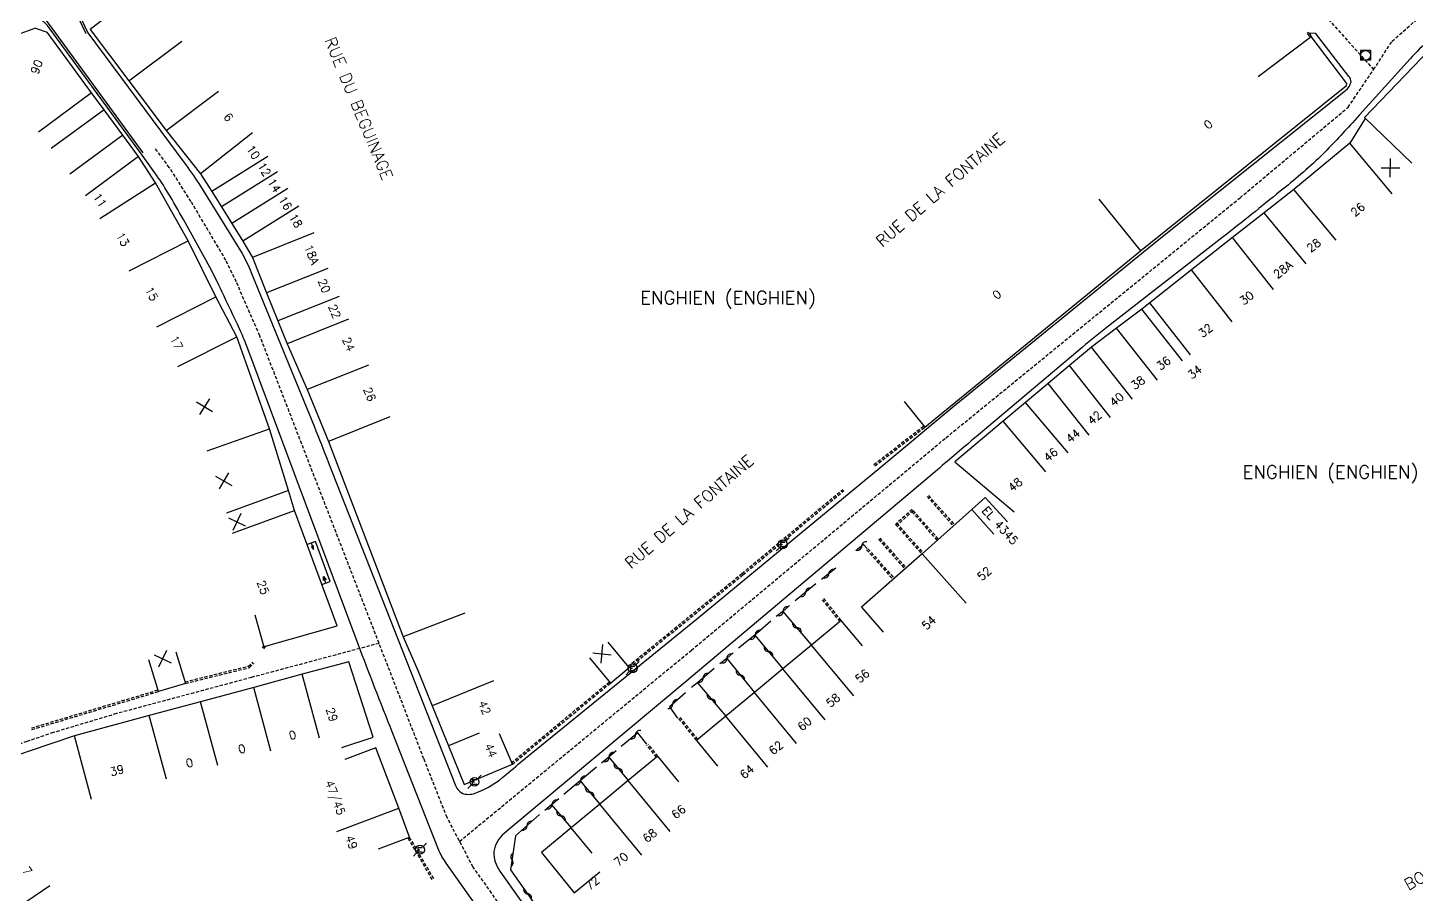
# Model space of a CAD drawing. Header units: millimetres. Extents: x 126000 to 127000, y 153000 to 154000.
# Drawn here: x 126422.4 to 126632.5, y 153423 to 153554.2 of the extents above; entities that cross this region are included whole.
import ezdxf
from ezdxf.enums import TextEntityAlignment as Align

# ---------------------------------------------------------------- set-up
doc = ezdxf.new("R2010")
doc.units = ezdxf.units.MM
doc.linetypes.add('DASHED', pattern=[0.75, 0.5, -0.25])
doc.layers.get('0').update_dxf_attribs({"linetype": 'CONTINUOUS'})
for name, color, linetype in [('W0001', 6, 'DASHED'), ('W0008', 7, 'CONTINUOUS'), ('W0100', 7, 'CONTINUOUS'), ('W0112', 1, 'DASHED'), ('W0310', 3, 'CONTINUOUS'), ('W0334', 7, 'CONTINUOUS'), ('W0420', 7, 'CONTINUOUS'), ('W0471', 7, 'CONTINUOUS'), ('W0980', 7, 'CONTINUOUS'), ('W0984', 7, 'CONTINUOUS'), ('W0989', 7, 'CONTINUOUS'), ('W0991', 7, 'CONTINUOUS'), ('W1102', 7, 'CONTINUOUS')]:
    doc.layers.add(name, color=color, linetype=linetype)
doc.styles.get("Standard").update_dxf_attribs({"font": 'romans.shx', "width": 0.85})

# ---------------------------------------------------------------- blocks, each defined once
blk = doc.blocks.new('t310o')
at = {"color": 0, "linetype": 'Continuous'}
for centre, start, end in [((-0.5, 0.38), 216.8699, 323.1304), ((0.5, -0.37), 36.8699, 143.1303)]:
    blk.add_arc(centre, 0.625, start, end, dxfattribs=at)
blk = doc.blocks.new('t991o')
at = {"color": 0, "linetype": 'Continuous'}
for p, q in [((-1, 1), (1, -1)), ((-1, -1), (1, 1))]:
    blk.add_line(p, q, dxfattribs=at)
blk = doc.blocks.new('T420')
for p, q in [((0.75, 0.75), (-0.75, 0.75)), ((-0.75, 0.75), (-0.75, -0.75)), ((0.75, 0.75), (0.75, -0.75)), ((0.75, -0.75), (-0.75, -0.75))]:
    blk.add_line(p, q)
blk.add_ellipse((0, 0), major_axis=(-0.53, 0.53), ratio=1, start_param=3.926991, end_param=10.210176)
blk = doc.blocks.new('T471')
for p, q in [((-0.333334, 0.333334), (-0.333334, -0.333334)), ((-0.333334, 0.333334), (0.333334, 0.333334)), ((-0.333334, 0), (0, 0)), ((0.500001, 0.500001), (1.000002, 1.000002)), ((-0.500001, -0.500001), (-1.000002, -1.000002)), ((-0.333334, -0.333334), (0.333334, -0.333334))]:
    blk.add_line(p, q)
blk.add_ellipse((0, 0), major_axis=(0.471405, 0.471405), ratio=1, start_param=5.4977871438, end_param=11.780972451)

msp = doc.modelspace()

# ---------------------------------------------------------------- linework, layer by layer
at = {"layer": 'W0001'}
for points in [[(126487.7, 153431.03), (126496.41, 153438.21), (126522.79, 153459.97), (126561.29, 153492.11), (126605.8, 153528.45), (126622.15, 153542.14), (126626.02, 153547.85), (126628.81, 153552.14), (126636.88, 153559.23), (126662.27, 153579.25), (126703.71, 153612.87), (126728.16, 153633.46), (126737.13, 153639.62), (126745.04, 153643.48), (126749.08, 153645.24), (126761.15, 153651.93), (126767.07, 153658.09), (126768.86, 153658.7), (126782.33, 153663.27), (126782.33, 153663.27)], [(126618.67, 153555.99), (126626.02, 153547.85), (126626.02, 153547.85)], [(126539.78, 153356.39), (126536.28, 153361.29), (126489.76, 153427.14), (126485.81, 153434.63), (126482.3, 153443.53), (126467.08, 153482.78), (126457.47, 153507.56), (126453.93, 153515.7), (126452.35, 153518.98), (126447.08, 153527.86), (126443.78, 153533.04), (126441.6, 153536.01), (126441.6, 153536.01)], [(126475.53, 153461), (126456.23, 153455.84), (126435.78, 153450.36), (126426.21, 153447.49), (126422.23, 153446.14), (126403.04, 153439.68), (126391.89, 153435.93), (126391.89, 153435.93)]]:
    msp.add_lwpolyline(points, dxfattribs=at)
at = {"layer": 'W0008', "flags": 128}
for points in [[(126448.6, 153598.63), (126424.48, 153571.33), (126423.9, 153569.98), (126424.02, 153569.09), (126424.13, 153568.81), (126431.46, 153553.41), (126443.64, 153536.98)], [(126439.56, 153535.04), (126425.35, 153554.5), (126424.23, 153555.58), (126423.75, 153555.82), (126422.31, 153555.85)], [(126616.29, 153553.41), (126617.24, 153553.38), (126617.24, 153553.38)]]:
    msp.add_lwpolyline(points, dxfattribs=at)
at = {"layer": 'W0008'}
for points in [[(126443.64, 153536.98), (126445.98, 153533.84, -0.0219), (126448.24, 153530.59), (126454.79, 153520, -0.0406), (126456.15, 153517.14), (126459.45, 153509.12), (126465.68, 153493.86, -0.0033), (126467.88, 153488.34), (126487.1, 153439.47, 0.2028), (126488.31, 153438.24, 0.1714), (126490.3, 153438.4, 0.0907), (126494.74, 153441.15, -0.0016), (126497.68, 153443.61), (126523.8, 153464.87), (126551.29, 153487.59), (126562.57, 153496.95), (126593.58, 153522.17), (126621.49, 153544.5, 0.2006), (126622.6, 153545.95, 0.1661), (126622.28, 153546.82), (126617.24, 153553.38), (126617.24, 153553.38)], [(126634.45, 153552.43, 0.0162), (126631.55, 153549.47), (126628.7, 153546.36), (126623.9, 153540.97), (126622.8, 153539.79, -0.0112), (126618.02, 153534.73, -0.0228), (126611.87, 153529.42, -0.0048), (126603.26, 153522.53), (126585.96, 153509.04, 0.0097), (126581.9, 153505.8), (126565.86, 153492.26, -0.0002), (126560, 153487.27), (126521.78, 153455.06), (126495.15, 153432.81), (126494.48, 153432.26, 0.1938), (126492.91, 153429.48, 0.1742), (126493.82, 153426.53), (126538.93, 153362.62, 0.1523)], [(126533.61, 153360.01), (126485.7, 153427.75, -0.06), (126484.51, 153429.8), (126477.51, 153447.59, -0.0046), (126472.36, 153460.88), (126466.27, 153477.21), (126455.49, 153505.99, 0.0153), (126454.42, 153508.59, 0.0049), (126451.72, 153514.25, 0.0172), (126449.91, 153517.96), (126445.91, 153525.14, 0.0092), (126443.61, 153529.16, 0.0198), (126441.59, 153532.23), (126439.56, 153535.04), (126439.56, 153535.04)]]:
    msp.add_lwpolyline(points, format="xyb", dxfattribs=at)
at = {"layer": 'W0100'}
for p, q in [((126423.56, 153554.11), (126425.31, 153553.49)), ((126443.3, 153538.62), (126451.23, 153544.56)), ((126439.13, 153534.69), (126431.09, 153528.75)), ((126465.23, 153475.68), (126465.62, 153475.22)), ((126465.26, 153476.19), (126465.62, 153475.22)), ((126465.62, 153475.22), (126465.62, 153475.83)), ((126467.49, 153470.13), (126467.13, 153471.1)), ((126467.13, 153471.1), (126467.53, 153470.63)), ((126467.13, 153470.5), (126467.13, 153471.1))]:
    msp.add_line(p, q, dxfattribs=at)
for points in [[(126714.58, 153610.35), (126711.4, 153614.21), (126702.89, 153607.21), (126698.27, 153603.42), (126690.85, 153597.28), (126685.26, 153592.67), (126676.12, 153585.24), (126668.88, 153579.47), (126660.2, 153572.39), (126637.62, 153553.79), (126633.22, 153549.54), (126624.62, 153540.6), (126624.62, 153540.6)], [(126554.96, 153497.6), (126558.13, 153493.73), (126590.72, 153520.42), (126621.89, 153545.43), (126621.95, 153545.73), (126616.54, 153552.85), (126616.54, 153552.85)], [(126624.75, 153540.42), (126622.43, 153536.72), (126613.95, 153529.7), (126609.44, 153526.14), (126604.67, 153522.42), (126598.44, 153517.51), (126592.14, 153512.53), (126590.92, 153511.6), (126587.13, 153508.68), (126583.34, 153505.82), (126580.02, 153503.04), (126576.76, 153500.35), (126573.34, 153497.46), (126569.98, 153494.62), (126562.63, 153488.45), (126567.79, 153484.12), (126571.62, 153480.91), (126571.62, 153480.91)], [(126443.3, 153538.62), (126448.51, 153532.05), (126450.22, 153529.41), (126451.67, 153527.08), (126453.26, 153524.54), (126454.9, 153521.85), (126456.35, 153519.41), (126458.49, 153514.03), (126460.22, 153509.79), (126461.6, 153506.34), (126464.62, 153499.4), (126467.85, 153491.53), (126479.15, 153462), (126481.42, 153456.77), (126483.58, 153451.53), (126486.02, 153445.49), (126488.41, 153439.64), (126495.69, 153442.71), (126493.74, 153447.31), (126493.74, 153447.31)], [(126456.72, 153465.3), (126458.09, 153460.49), (126458.32, 153460.56), (126469.17, 153463.65), (126462.74, 153481.13), (126461.82, 153484.14), (126458.93, 153493.49), (126453.99, 153507.41), (126450.84, 153513.46), (126446.62, 153521.91), (126441.71, 153530.7), (126439.13, 153534.69), (126439.13, 153534.69)], [(126570.59, 153479.37), (126567.26, 153483.09), (126565.2, 153481.25), (126557.68, 153474.53), (126548.51, 153466.46), (126551.82, 153462.71), (126551.82, 153462.71)], [(126466.87, 153469.9), (126468.12, 153470.36), (126465.88, 153476.42), (126464.64, 153475.96), (126464.64, 153475.96)], [(126548.66, 153460.6), (126545.47, 153464.45), (126540.98, 153460.73), (126536.64, 153457.14), (126532.32, 153453.54), (126527.99, 153449.96), (126523.55, 153446.28), (126526.74, 153442.42), (126526.74, 153442.42)], [(126507.36, 153458.83), (126510.55, 153454.99), (126513.37, 153457.33), (126510.17, 153461.17), (126510.17, 153461.17)], [(126444.78, 153459.73), (126446.23, 153454.94), (126442.14, 153453.7), (126440.69, 153458.49), (126440.69, 153458.49)], [(126469.88, 153445.24), (126474.64, 153446.78), (126470.94, 153458.18), (126463.9, 153456.32), (126456.55, 153454.34), (126448.51, 153452.16), (126440.74, 153450.07), (126429.42, 153447.02), (126422.57, 153444.68), (126412.1, 153441.07), (126404.48, 153438.44), (126407.41, 153433.1), (126410.35, 153428.78), (126413.24, 153424.59), (126417.45, 153418.7), (126425.69, 153407.34), (126432.47, 153398.39), (126440.66, 153387.1), (126444.71, 153390.04), (126444.71, 153390.04)], [(126475.45, 153429.91), (126480.13, 153431.67), (126478.5, 153436.05), (126475.03, 153445.2), (126470.35, 153443.43), (126470.35, 153443.43)], [(126520.88, 153440.05), (126517.71, 153443.91), (126513.22, 153440.24), (126508.91, 153436.67), (126504.57, 153433.1), (126500.09, 153429.35), (126505.05, 153423.24), (126508.91, 153426.42), (126508.91, 153426.42)]]:
    msp.add_lwpolyline(points, dxfattribs=at)
for points in [[(126436.3, 153557.4, 0), (126431.8, 153553.92, 0), (126437.67, 153546.12, 0), (126443.3, 153538.62, 0)], [(126423.56, 153554.11, 0), (126418.54, 153552.29, 0), (126411.65, 153549.85, 0), (126405.21, 153547.69, 0), (126400.03, 153545.19, 0), (126394.61, 153542.31, 0)], [(126439.13, 153534.69, 0), (126436.73, 153537.93, 0), (126433.93, 153541.77, 0), (126432.01, 153544.34, 0), (126425.31, 153553.49, 0)]]:
    msp.add_polyline3d(points, dxfattribs=at)
at = {"layer": 'W0112'}
for p, q in [((126616.38, 153552.86), (126615.97, 153553.36)), ((126616.57, 153553.02), (126616.16, 153553.51)), ((126550.39, 153488.07), (126557.98, 153493.93)), ((126550.54, 153487.87), (126558.13, 153493.73)), ((126530.42, 153471.56), (126545.7, 153484.31)), ((126530.58, 153471.36), (126545.86, 153484.12)), ((126558.45, 153483.23), (126562.4, 153478.77)), ((126558.64, 153483.4), (126562.59, 153478.94)), ((126556.19, 153481.27), (126553.67, 153479.01)), ((126556.36, 153481.08), (126553.83, 153478.82)), ((126559.98, 153476.62), (126556, 153481.1)), ((126560.16, 153476.79), (126556.19, 153481.27)), ((126553.67, 153479.01), (126557.63, 153474.54)), ((126553.85, 153479.18), (126557.82, 153474.7)), ((126551.1, 153476.75), (126555.07, 153472.27)), ((126551.29, 153476.92), (126555.26, 153472.44)), ((126549.3, 153475.17), (126553.27, 153470.68)), ((126549.48, 153475.33), (126553.46, 153470.84)), ((126513.21, 153457.52), (126530.42, 153471.56)), ((126513.37, 153457.33), (126530.58, 153471.36)), ((126545.28, 153464.29), (126542.62, 153467.61)), ((126545.47, 153464.45), (126542.81, 153467.77)), ((126457.88, 153460.32), (126458.13, 153460.68)), ((126458.08, 153460.18), (126458.33, 153460.54)), ((126446.17, 153455.18), (126455.85, 153457.58)), ((126446.23, 153454.94), (126455.91, 153457.33)), ((126455.74, 153457.51), (126456.41, 153458.16)), ((126455.91, 153457.33), (126456.59, 153457.98)), ((126495.53, 153442.9), (126510.39, 153455.18)), ((126495.69, 153442.71), (126510.55, 153454.99)), ((126422.92, 153448.19), (126442.07, 153453.94)), ((126422.99, 153447.95), (126442.14, 153453.7)), ((126520.84, 153449.63), (126523.55, 153446.28)), ((126521.04, 153449.79), (126523.74, 153446.43)), ((126517.51, 153443.75), (126516.05, 153445.59)), ((126517.71, 153443.91), (126516.25, 153445.74)), ((126483.58, 153425.25), (126479.91, 153431.55)), ((126483.8, 153425.37), (126480.13, 153431.67))]:
    msp.add_line(p, q, dxfattribs=at)
for points in [[(126615.97, 153553.36), (126616.16, 153553.51)], [(126616.38, 153552.86), (126616.57, 153553.02)]]:
    msp.add_lwpolyline(points, dxfattribs=at)
at = {"layer": 'W0310'}
for points in [[(126549.36, 153475.35), (126548.83, 153475.95), (126547.65, 153474.99), (126547.65, 153474.99)], [(126544.64, 153472.4), (126542.47, 153470.64), (126542.47, 153470.64)], [(126541.59, 153469.99), (126538.47, 153467.42), (126538.47, 153467.42)], [(126537.64, 153466.71), (126536.62, 153465.84), (126535.61, 153465.04), (126535.61, 153465.04)], [(126536.62, 153465.84), (126540.98, 153460.73), (126540.98, 153460.73)], [(126534.78, 153464.35), (126532.38, 153462.24), (126529.91, 153460.26), (126529.91, 153460.26)], [(126532.38, 153462.24), (126536.64, 153457.14), (126536.64, 153457.14)], [(126529.1, 153459.57), (126528.14, 153458.72), (126527.07, 153457.88), (126527.07, 153457.88)], [(126526.24, 153457.2), (126523.7, 153455.03), (126522.8, 153454.3), (126522.8, 153454.3)], [(126528.14, 153458.72), (126532.32, 153453.54), (126532.32, 153453.54)], [(126523.7, 153455.03), (126527.99, 153449.96), (126527.99, 153449.96)], [(126521.87, 153453.52), (126519.47, 153451.38), (126520.67, 153449.7), (126520.67, 153449.7)], [(126516.05, 153445.73), (126514.69, 153447.47), (126512.15, 153445.39), (126512.15, 153445.39)], [(126511.34, 153444.71), (126510.28, 153443.75), (126509.17, 153442.88), (126509.17, 153442.88)], [(126511.38, 153444.72), (126510.3, 153443.79), (126509.23, 153442.91), (126509.23, 153442.91)], [(126508.41, 153442.27), (126505.94, 153440.17), (126503.5, 153438.12), (126503.5, 153438.12)], [(126510.28, 153443.75), (126513.22, 153440.24), (126513.22, 153440.24)], [(126505.94, 153440.17), (126508.91, 153436.67), (126508.91, 153436.67)], [(126502.72, 153437.45), (126501.62, 153436.55), (126500.61, 153435.71), (126500.61, 153435.71)], [(126501.62, 153436.55), (126504.57, 153433.1), (126504.57, 153433.1)], [(126499.81, 153435.08), (126496.15, 153431.86), (126495.42, 153426.73), (126505.87, 153411.96), (126509.44, 153414.47), (126509.44, 153414.47)]]:
    msp.add_lwpolyline(points, dxfattribs=at)
at = {"layer": 'W0334'}
msp.add_line((126431.2, 153553.26), (126423.86, 153568.68), dxfattribs=at)
msp.add_polyline3d([(126421.51, 153555.92, 0), (126422.22, 153556.14, 0), (126422.63, 153556.23, 0), (126423.04, 153556.25, 0), (126423.46, 153556.21, 0), (126423.86, 153556.1, 0), (126424.37, 153555.84, 0), (126424.83, 153555.51, 0), (126425.24, 153555.11, 0), (126425.59, 153554.67, 0), (126439.8, 153535.22, 0)], dxfattribs=at)
at = {"layer": 'W1102'}
for p, q in [((126437.67, 153546.12), (126445.66, 153552.13)), ((126432.01, 153544.34), (126424.01, 153538.39)), ((126433.93, 153541.77), (126425.91, 153535.9)), ((126436.73, 153537.93), (126428.71, 153532.01))]:
    msp.add_line(p, q, dxfattribs=at)
for points in [[(126608.57, 153546.81), (126616.54, 153552.85), (126616.54, 153552.85)], [(126631.82, 153533.67), (126624.62, 153540.6), (126624.62, 153540.6)], [(126456.35, 153538.26), (126448.51, 153532.05), (126448.51, 153532.05)], [(126628.81, 153529.02), (126622.43, 153536.72), (126622.43, 153536.72)], [(126458.7, 153534.7), (126450.22, 153529.41), (126450.22, 153529.41)], [(126460.16, 153532.38), (126451.67, 153527.08), (126451.67, 153527.08)], [(126433.29, 153525.3), (126441.71, 153530.7), (126441.71, 153530.7)], [(126461.74, 153529.83), (126453.26, 153524.54), (126453.26, 153524.54)], [(126584.46, 153528.22), (126590.72, 153520.42), (126590.72, 153520.42)], [(126620.33, 153522), (126613.95, 153529.7), (126613.95, 153529.7)], [(126463.38, 153527.15), (126454.9, 153521.85), (126454.9, 153521.85)], [(126615.81, 153518.44), (126609.44, 153526.14), (126609.44, 153526.14)], [(126437.71, 153517.39), (126446.62, 153521.91), (126446.62, 153521.91)], [(126465.63, 153523.14), (126456.35, 153519.41), (126456.35, 153519.41)], [(126610.86, 153514.56), (126604.67, 153522.42), (126604.67, 153522.42)], [(126467.77, 153517.76), (126458.49, 153514.03), (126458.49, 153514.03)], [(126604.63, 153509.66), (126598.44, 153517.51), (126598.44, 153517.51)], [(126441.92, 153508.93), (126450.84, 153513.46), (126450.84, 153513.46)], [(126469.5, 153513.52), (126460.22, 153509.79), (126460.22, 153509.79)], [(126597.11, 153503.75), (126590.92, 153511.6), (126590.92, 153511.6)], [(126598.33, 153504.68), (126592.14, 153512.53), (126592.14, 153512.53)], [(126470.88, 153510.07), (126461.6, 153506.34), (126461.6, 153506.34)], [(126445.07, 153502.88), (126453.99, 153507.41), (126453.99, 153507.41)], [(126593.33, 153500.82), (126587.13, 153508.68), (126587.13, 153508.68)], [(126589.53, 153497.97), (126583.34, 153505.82), (126583.34, 153505.82)], [(126473.9, 153503.13), (126464.62, 153499.4), (126464.62, 153499.4)], [(126586.21, 153495.18), (126580.02, 153503.04), (126580.02, 153503.04)], [(126582.95, 153492.5), (126576.76, 153500.35), (126576.76, 153500.35)], [(126579.78, 153489.82), (126573.34, 153497.46), (126573.34, 153497.46)], [(126477.13, 153495.26), (126467.85, 153491.53), (126467.85, 153491.53)], [(126576.42, 153486.97), (126569.98, 153494.62), (126569.98, 153494.62)], [(126449.51, 153490.14), (126458.93, 153493.49), (126458.93, 153493.49)], [(126461.82, 153484.14), (126452.43, 153480.69), (126452.43, 153480.69)], [(126453.36, 153477.68), (126462.74, 153481.13), (126462.74, 153481.13)], [(126568.54, 153477.53), (126565.2, 153481.25), (126565.2, 153481.25)], [(126564.36, 153467.09), (126557.68, 153474.53), (126557.68, 153474.53)], [(126488.49, 153465.57), (126479.15, 153462), (126479.15, 153462)], [(126547.37, 153453.04), (126540.98, 153460.73), (126540.98, 153460.73)], [(126543.02, 153449.44), (126536.64, 153457.14), (126536.64, 153457.14)], [(126466.5, 153446.67), (126463.9, 153456.32), (126463.9, 153456.32)], [(126492.83, 153455.32), (126483.58, 153451.53), (126483.58, 153451.53)], [(126459.16, 153444.68), (126456.55, 153454.34), (126456.55, 153454.34)], [(126538.7, 153445.85), (126532.32, 153453.54), (126532.32, 153453.54)], [(126451.12, 153442.5), (126448.51, 153452.16), (126448.51, 153452.16)], [(126443.35, 153440.42), (126440.74, 153450.07), (126440.74, 153450.07)], [(126534.37, 153442.26), (126527.99, 153449.96), (126527.99, 153449.96)], [(126432.03, 153437.37), (126429.42, 153447.02), (126429.42, 153447.02)], [(126490.65, 153447.38), (126486.02, 153445.49), (126486.02, 153445.49)], [(126519.59, 153432.54), (126513.22, 153440.24), (126513.22, 153440.24)], [(126469.14, 153432.52), (126478.5, 153436.05), (126478.5, 153436.05)], [(126515.28, 153428.96), (126508.91, 153436.67), (126508.91, 153436.67)], [(126507.75, 153429.24), (126504.57, 153433.1), (126504.57, 153433.1)], [(126425.72, 153424.32), (126417.45, 153418.7), (126417.45, 153418.7)]]:
    msp.add_lwpolyline(points, dxfattribs=at)

# ---------------------------------------------------------------- block references
at = {"layer": 'W0310'}
for p, rotation in [((126548.57, 153475.74), 218.9403908624631), ((126543.58, 153471.54), 219.0241511868622), ((126540.07, 153468.74), 219.5720293128229), ((126536.67, 153465.88), 220.5129040194926), ((126532.45, 153462.31), 221.225329163884), ((126538.75, 153463.35), 310.4858216491983), ((126528.14, 153458.72), 221.3684417379926), ((126534.45, 153459.76), 309.8669726955022), ((126530.18, 153456.2), 308.994021998426), ((126524.57, 153455.78), 220.5343927916367), ((126519.95, 153451.81), 221.7702962220235), ((126525.79, 153452.56), 310.1584513666248), ((126514.33, 153447.17), 219.2723067663927), ((126510.34, 153443.82), 220.8781867527045), ((126510.32, 153443.78), 222.411404783393), ((126511.72, 153442.04), 309.9832913419964), ((126506.02, 153440.24), 220.2688978997599), ((126507.39, 153438.47), 310.3543724080464), ((126501.69, 153436.61), 219.4525373672314), ((126503.05, 153434.87), 310.4742328728424), ((126497.91, 153433.41), 221.2615371385233), ((126495.63, 153428.25), 261.9370728390808), ((126498, 153423.08), 305.2774348211614)]:
    msp.add_blockref('t310o', p, dxfattribs=dict(at, rotation=rotation))
at = {"layer": 'W0420'}
msp.add_blockref('T420', (126624.79, 153550), dxfattribs=at)
at = {"layer": 'W0471'}
for p in [(126536.59, 153475.98), (126513.89, 153457.23), (126489.96, 153440.04), (126481.71, 153429.77)]:
    msp.add_blockref('T471', p, dxfattribs=at)
at = {"layer": 'W0991'}
for p, rotation in [((126628.55, 153532.96), 44.51954896597638), ((126449.11, 153496.82), 283.2059021615056), ((126452.02, 153485.59), 284.8763296127111), ((126454, 153479.38), 289.3988513167351), ((126442.77, 153458.65), 289.3988513167351), ((126509.26, 153459.41), 39.70198294942546)]:
    msp.add_blockref('t991o', p, dxfattribs=dict(at, rotation=rotation))

# ---------------------------------------------------------------- texts
at = {"layer": 'W0980'}
for p in [(126528.33, 153513.18), (126619.49, 153486.79)]:
    msp.add_text('ENGHIEN (ENGHIEN)', height=2, dxfattribs=at).set_placement(p, align=Align.MIDDLE)
at = {"layer": 'W0984'}
msp.add_text('EL 4345', height=1.25, rotation=312.5212, dxfattribs=at).set_placement((126569.5, 153478.82), align=Align.MIDDLE)
at = {"layer": 'W0989'}
for s, rotation, p in [('RUE DU BEGUINAGE', 292.4912, (126472.46, 153541.97)), ('RUE DE LA FONTAINE', 40.913, (126560.43, 153529.64)), ('RUE DE LA FONTAINE', 40.913, (126522.44, 153480.93)), ("BOULEVARD D'ARENBERG", 28.9937, (126643.57, 153431.37))]:
    msp.add_text(s, height=1.75, rotation=rotation, dxfattribs=at).set_placement(p, align=Align.MIDDLE)
at = {"layer": 'W0991'}
for s, rotation, p in [('90', 69.2243, (126423.71, 153548.26)), ('6', 306.5904, (126452.73, 153540.63)), ('0', 38.7367, (126600.98, 153539.55)), ('10', 302.8577, (126456.5, 153535.34)), ('12', 302.0404, (126458.15, 153532.75)), ('14', 301.9124, (126459.68, 153530.3)), ('11', 302.8871, (126433.28, 153528.08)), ('16', 301.4825, (126461.33, 153527.63)), ('26', 39.6322, (126623.62, 153526.67)), ('18', 300.7156, (126462.93, 153524.97)), ('13', 299.208, (126436.75, 153522.16)), ('28', 38.2102, (126616.95, 153521.24)), ('18A', 291.6853, (126465.32, 153519.86)), ('28A', 38.0434, (126612.29, 153517.58)), ('20', 292.1229, (126467.23, 153515.11)), ('15', 296.4907, (126441.12, 153513.9)), ('0', 38.9802, (126569, 153513.78)), ('30', 38.1922, (126606.81, 153513.28)), ('22', 291.922, (126468.8, 153511.24)), ('32', 38.329, (126600.56, 153508.35)), ('17', 297.5228, (126444.87, 153506.51)), ('24', 293.4891, (126470.91, 153506.26)), ('36', 37.7057, (126594.22, 153503.41)), ('34', 37.2948, (126598.96, 153502.06)), ('38', 36.9553, (126590.35, 153500.46)), ('26', 292.3384, (126474.1, 153498.7)), ('40', 39.9749, (126587.14, 153497.91)), ('42', 39.5359, (126583.8, 153495.14)), ('44', 40.1412, (126580.53, 153492.41)), ('46', 40.2222, (126577.15, 153489.55)), ('48', 40.0586, (126571.78, 153485.03)), ('52', 41.7464, (126567.1, 153471.55)), ('25', 290.1756, (126457.98, 153469.46)), ('54', 41.3941, (126558.72, 153464.12)), ('56', 39.622, (126548.65, 153456.05)), ('58', 39.5612, (126544.22, 153452.39)), ('29', 287.9743, (126468.4, 153450.2)), ('42', 292.0378, (126491.51, 153451.26)), ('60', 39.8407, (126539.92, 153448.82)), ('0', 15.1052, (126462.44, 153447.12)), ('0', 15.1857, (126454.76, 153445.04)), ('44', 292.1932, (126492.44, 153444.79)), ('62', 39.5942, (126535.57, 153445.2)), ('0', 15.0106, (126446.83, 153442.91)), ('64', 39.6649, (126531.19, 153441.57)), ('47/45', 290.8025, (126468.82, 153437.61)), ('66', 39.271, (126520.84, 153435.5)), ('49', 290.4068, (126471.35, 153430.9)), ('68', 39.6685, (126516.49, 153431.91)), ('70', 39.441, (126512.14, 153428.32)), ('7', 305.5254, (126422.28, 153426.57)), ('72', 39.9516, (126507.79, 153424.7))]:
    msp.add_text(s, height=1.25, rotation=rotation, dxfattribs=at).set_placement(p, align=Align.MIDDLE)
msp.add_text('39', height=1.25, rotation=15.0969, dxfattribs=at).set_placement((126435, 153440.88))

doc.saveas('drawing.dxf')
